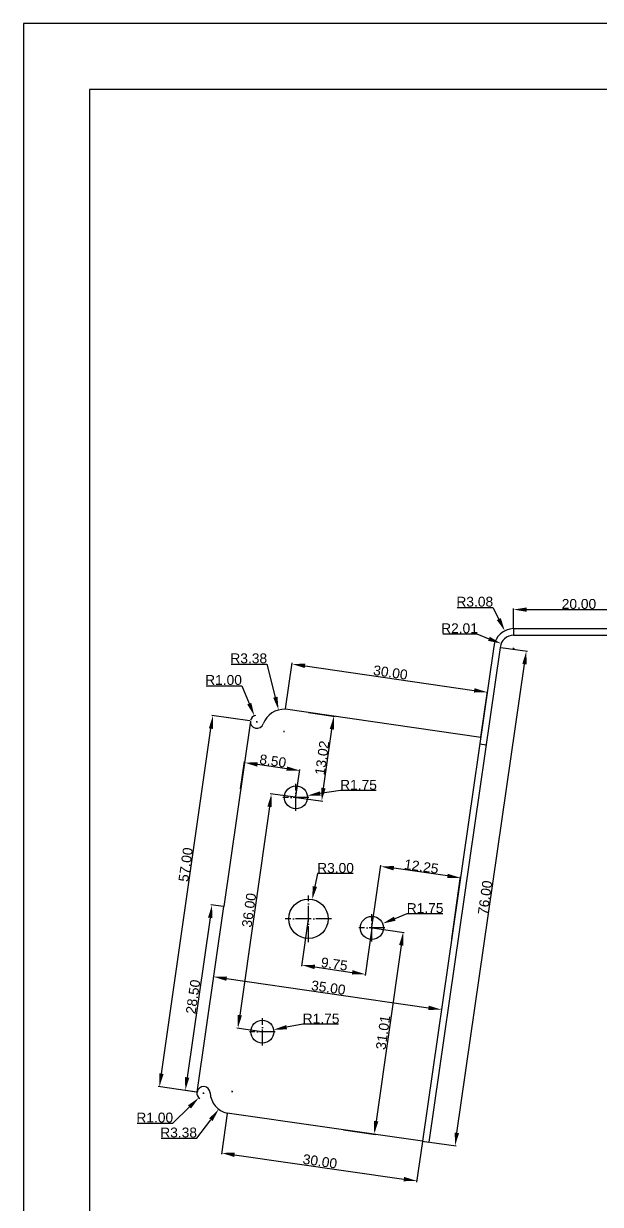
# Model space of a CAD drawing. Header units: inches. Extents: x 65 to 275, y 62 to 360.
# Drawn here: x 65 to 152.7, y 180 to 359.5 of the extents above; entities that cross this region are included whole.
import ezdxf

# ---------------------------------------------------------------- set-up
doc = ezdxf.new("R2010")
doc.units = ezdxf.units.IN
doc.header["$MEASUREMENT"] = 0
doc.linetypes.add('ACAD_ISO04W100', pattern=[30, 24, -3, 0, -3])
doc.layers.add('A4', color=7, linetype='Continuous', lineweight=30)
doc.layers.add('linii groase', color=7, linetype='Continuous', lineweight=30)
doc.layers.add('axe', color=10, linetype='ACAD_ISO04W100')
doc.layers.add('Cote', color=50, linetype='Continuous')
doc.styles.get("Standard").update_dxf_attribs({"font": 'arial.ttf'})
doc.dimstyles.get("Standard").update_dxf_attribs({"dimtxt": 1.5, "dimasz": 2, "dimexe": 0.18, "dimexo": 0.0625, "dimgap": 0.09, "dimtad": 1, "dimtoh": 1, "dimzin": 0, "dimdsep": 46, "dimtxsty": 'Standard', "dimcen": 0.09, "dimadec": 0, "dimazin": 0, "dimtfac": 1, "dimtofl": 0, "dimtmove": 0, "dimatfit": 3, "dimfxl": 1, "dimtolj": 1, "dimtzin": 0, "dimarcsym": 0})

# ---------------------------------------------------------------- blocks, each defined once
blk = doc.blocks.new('*D8')
at = {"layer": 'Cote', "color": 0, "lineweight": -2, "transparency": 16777216}
for p, q in [((104.82, 255.3), (105.83, 262.31)), ((107.79, 261.84), (133.52, 258.12)), ((134.51, 251.01), (135.52, 258.01))]:
    blk.add_line(p, q, dxfattribs=at)
at = {"layer": 'Cote', "color": 0, "transparency": 16777216}
for points in [[(107.83, 262.17), (107.74, 261.51), (105.81, 262.13)], [(133.57, 258.45), (133.47, 257.79), (135.5, 257.83)]]:
    blk.add_solid(points, dxfattribs=at)
at = {"layer": 'Defpoints', "color": 0, "transparency": 16777216}
for p in [(135.5, 257.83), (104.81, 255.24), (134.5, 250.94)]:
    blk.add_point(p, dxfattribs=at)
at = {"layer": 'Cote', "color": 0, "transparency": 16777216, "insert": (120.78, 260.83), "char_height": 1.5, "attachment_point": 5, "rotation": 351.7727}
blk.add_mtext('\\A1;30.00', dxfattribs=at)
blk = doc.blocks.new('*D9')
at = {"layer": 'Cote', "color": 0, "lineweight": -2, "transparency": 16777216}
for p, q in [((95.95, 193.76), (95.07, 187.6)), ((125.65, 189.52), (124.76, 183.35)), ((97.07, 187.5), (122.81, 183.81))]:
    blk.add_line(p, q, dxfattribs=at)
at = {"layer": 'Cote', "color": 0, "transparency": 16777216}
for points in [[(97.12, 187.83), (97.02, 187.17), (95.09, 187.78)], [(122.86, 184.14), (122.76, 183.48), (124.79, 183.53)]]:
    blk.add_solid(points, dxfattribs=at)
at = {"layer": 'Defpoints', "color": 0, "transparency": 16777216}
for p in [(95.96, 193.83), (125.65, 189.58), (124.79, 183.53)]:
    blk.add_point(p, dxfattribs=at)
at = {"layer": 'Cote', "color": 0, "transparency": 16777216, "insert": (110.06, 186.5), "char_height": 1.5, "attachment_point": 5, "rotation": 351.8592}
blk.add_mtext('\\A1;30.00', dxfattribs=at)
blk = doc.blocks.new('*D10')
at = {"layer": 'Cote', "color": 0, "lineweight": -2, "transparency": 16777216}
for p, q in [((99.42, 253.46), (93.6, 254.3)), ((85.95, 199.83), (93.49, 252.3)), ((91.31, 197.04), (85.48, 197.88))]:
    blk.add_line(p, q, dxfattribs=at)
at = {"layer": 'Cote', "color": 0, "transparency": 16777216}
for points in [[(93.16, 252.34), (93.82, 252.25), (93.78, 254.27)], [(85.62, 199.88), (86.28, 199.79), (85.66, 197.86)]]:
    blk.add_solid(points, dxfattribs=at)
at = {"layer": 'Defpoints', "color": 0, "transparency": 16777216}
for p in [(93.78, 254.27), (99.48, 253.45), (91.37, 197.03)]:
    blk.add_point(p, dxfattribs=at)
at = {"layer": 'Cote', "color": 0, "transparency": 16777216, "insert": (89.65, 231.62), "char_height": 1.5, "attachment_point": 5, "rotation": 81.8159}
blk.add_mtext('\\A1;57.00', dxfattribs=at)
blk = doc.blocks.new('*D11')
at = {"layer": 'Cote', "color": 0, "lineweight": -2, "transparency": 16777216}
for p, q in [((108.29, 223.33), (107.26, 216.17)), ((117.94, 221.94), (116.91, 214.78)), ((109.27, 216.06), (114.96, 215.24))]:
    blk.add_line(p, q, dxfattribs=at)
at = {"layer": 'Cote', "color": 0, "transparency": 16777216}
for points in [[(109.32, 216.39), (109.22, 215.73), (107.29, 216.35)], [(115.01, 215.57), (114.91, 214.91), (116.94, 214.96)]]:
    blk.add_solid(points, dxfattribs=at)
at = {"layer": 'Defpoints', "color": 0, "transparency": 16777216}
for p in [(108.3, 223.39), (117.95, 222), (116.94, 214.96)]:
    blk.add_point(p, dxfattribs=at)
at = {"layer": 'Cote', "color": 0, "transparency": 16777216, "insert": (112.24, 216.5), "char_height": 1.5, "attachment_point": 5, "rotation": 351.8159}
blk.add_mtext('\\A1;9.75', dxfattribs=at)
blk = doc.blocks.new('*D12')
at = {"layer": 'Cote', "color": 0, "lineweight": -2, "transparency": 16777216}
for p, q in [((117.96, 222.07), (119.32, 231.53)), ((129.44, 229.9), (121.28, 231.07)), ((130.09, 220.32), (131.45, 229.79))]:
    blk.add_line(p, q, dxfattribs=at)
at = {"layer": 'Cote', "color": 0, "transparency": 16777216}
for points in [[(121.33, 231.4), (121.23, 230.74), (119.3, 231.36)], [(129.49, 230.23), (129.4, 229.57), (131.42, 229.61)]]:
    blk.add_solid(points, dxfattribs=at)
at = {"layer": 'Defpoints', "color": 0, "transparency": 16777216}
for p in [(119.3, 231.36), (117.95, 222), (130.08, 220.26)]:
    blk.add_point(p, dxfattribs=at)
at = {"layer": 'Cote', "color": 0, "transparency": 16777216, "insert": (125.48, 231.33), "char_height": 1.5, "attachment_point": 5, "rotation": 351.8159}
blk.add_mtext('\\A1;12.25', dxfattribs=at)
blk = doc.blocks.new('*D13')
at = {"layer": 'Cote', "color": 0, "lineweight": -2, "transparency": 16777216}
for p, q in [((139.5, 267.56), (139.5, 270.58)), ((141.5, 270.4), (157.5, 270.4)), ((159.5, 267.56), (159.5, 270.58))]:
    blk.add_line(p, q, dxfattribs=at)
at = {"layer": 'Cote', "color": 0, "transparency": 16777216}
for points in [[(141.5, 270.73), (141.5, 270.07), (139.5, 270.4)], [(157.5, 270.73), (157.5, 270.07), (159.5, 270.4)]]:
    blk.add_solid(points, dxfattribs=at)
at = {"layer": 'Defpoints', "color": 0, "transparency": 16777216}
for p in [(159.5, 270.4), (139.5, 267.5), (159.5, 267.5)]:
    blk.add_point(p, dxfattribs=at)
at = {"layer": 'Cote', "color": 0, "transparency": 16777216, "insert": (149.44, 271.25), "char_height": 1.5, "attachment_point": 5}
blk.add_mtext('\\A1;20.00', dxfattribs=at)
blk = doc.blocks.new('*D14')
at = {"layer": 'Cote', "color": 0, "lineweight": -2, "transparency": 16777216}
for p, q in [((95.37, 225.25), (93.47, 225.53)), ((93.37, 223.52), (89.87, 199.27)), ((91.31, 197.04), (89.41, 197.32))]:
    blk.add_line(p, q, dxfattribs=at)
at = {"layer": 'Cote', "color": 0, "transparency": 16777216}
for points in [[(93.04, 223.57), (93.7, 223.47), (93.65, 225.5)], [(89.54, 199.32), (90.2, 199.22), (89.58, 197.29)]]:
    blk.add_solid(points, dxfattribs=at)
at = {"layer": 'Defpoints', "color": 0, "transparency": 16777216}
for p in [(95.43, 225.24), (89.58, 197.29), (91.37, 197.03)]:
    blk.add_point(p, dxfattribs=at)
at = {"layer": 'Cote', "color": 0, "transparency": 16777216, "insert": (90.77, 211.52), "char_height": 1.5, "attachment_point": 5, "rotation": 81.7957}
blk.add_mtext('\\A1;28.50', dxfattribs=at)
blk = doc.blocks.new('*D15')
at = {"layer": 'Cote', "color": 0, "lineweight": -2, "transparency": 16777216}
for p, q in [((106.34, 241.86), (102.5, 242.41)), ((102.4, 240.4), (97.86, 208.73)), ((101.24, 206.22), (97.4, 206.77))]:
    blk.add_line(p, q, dxfattribs=at)
at = {"layer": 'Cote', "color": 0, "transparency": 16777216}
for points in [[(102.07, 240.45), (102.73, 240.36), (102.68, 242.38)], [(97.53, 208.77), (98.19, 208.68), (97.58, 206.75)]]:
    blk.add_solid(points, dxfattribs=at)
at = {"layer": 'Defpoints', "color": 0, "transparency": 16777216}
for p in [(106.4, 241.85), (97.58, 206.75), (101.3, 206.21)]:
    blk.add_point(p, dxfattribs=at)
at = {"layer": 'Cote', "color": 0, "transparency": 16777216, "insert": (99.28, 224.69), "char_height": 1.5, "attachment_point": 5, "rotation": 81.8477}
blk.add_mtext('\\A1;36.00', dxfattribs=at)
blk = doc.blocks.new('*D18')
at = {"layer": 'Cote', "color": 0, "lineweight": -2, "transparency": 16777216}
for p, q in [((137.54, 264.65), (141.62, 264.06)), ((130.88, 190.85), (141.16, 262.11)), ((126.7, 189.43), (130.78, 188.84))]:
    blk.add_line(p, q, dxfattribs=at)
at = {"layer": 'Cote', "color": 0, "transparency": 16777216}
for points in [[(140.83, 262.16), (141.49, 262.06), (141.44, 264.09)], [(130.55, 190.89), (131.21, 190.8), (130.6, 188.87)]]:
    blk.add_solid(points, dxfattribs=at)
at = {"layer": 'Defpoints', "color": 0, "transparency": 16777216}
for p in [(137.48, 264.66), (141.44, 264.09), (126.63, 189.44)]:
    blk.add_point(p, dxfattribs=at)
at = {"layer": 'Cote', "color": 0, "transparency": 16777216, "insert": (135.17, 226.6), "char_height": 1.5, "attachment_point": 5, "rotation": 81.7957}
blk.add_mtext('\\A1;76.00', dxfattribs=at)
blk = doc.blocks.new('*D20')
at = {"layer": 'Cote', "color": 0, "lineweight": -2, "transparency": 16777216}
for p, q in [((93.9, 214.63), (93.92, 214.74)), ((95.87, 214.28), (126.56, 209.85)), ((128.55, 209.63), (128.56, 209.75))]:
    blk.add_line(p, q, dxfattribs=at)
at = {"layer": 'Cote', "color": 0, "transparency": 16777216}
for points in [[(95.92, 214.61), (95.83, 213.95), (93.9, 214.56)], [(126.6, 210.18), (126.51, 209.52), (128.54, 209.57)]]:
    blk.add_solid(points, dxfattribs=at)
at = {"layer": 'Defpoints', "color": 0, "transparency": 16777216}
for p in [(93.9, 214.56), (128.54, 209.57), (128.54, 209.57)]:
    blk.add_point(p, dxfattribs=at)
at = {"layer": 'Cote', "color": 0, "transparency": 16777216, "insert": (111.34, 212.91), "char_height": 1.5, "attachment_point": 5, "rotation": 351.7957}
blk.add_mtext('\\A1;35.00', dxfattribs=at)
blk = doc.blocks.new('*D31')
at = {"layer": 'Cote', "color": 0, "lineweight": -2, "transparency": 16777216}
for p, q in [((118.01, 222), (122.88, 221.3)), ((122.42, 219.34), (118.6, 192.61)), ((113.62, 191.3), (118.49, 190.6))]:
    blk.add_line(p, q, dxfattribs=at)
at = {"layer": 'Cote', "color": 0, "transparency": 16777216}
for points in [[(122.09, 219.39), (122.75, 219.3), (122.71, 221.32)], [(118.27, 192.65), (118.93, 192.56), (118.31, 190.63)]]:
    blk.add_solid(points, dxfattribs=at)
at = {"layer": 'Defpoints', "color": 0, "transparency": 16777216}
for p in [(117.95, 222), (113.56, 191.31), (118.31, 190.63)]:
    blk.add_point(p, dxfattribs=at)
at = {"layer": 'Cote', "color": 0, "transparency": 16777216, "insert": (119.66, 206.1), "char_height": 1.5, "attachment_point": 5, "rotation": 81.8592}
blk.add_mtext('\\A1;31.01', dxfattribs=at)
blk = doc.blocks.new('*D32')
at = {"layer": 'Cote', "color": 0, "lineweight": -2, "transparency": 16777216}
for p, q in [((113.16, 242.88), (110.11, 242.42)), ((118.6, 242.88), (113.16, 242.88)), ((106.31, 241.85), (106.49, 241.85)), ((106.4, 241.76), (106.4, 241.94))]:
    blk.add_line(p, q, dxfattribs=at)
at = {"layer": 'Cote', "color": 0, "transparency": 16777216}
blk.add_solid([(110.06, 242.75), (110.16, 242.09), (108.13, 242.11)], dxfattribs=at)
at = {"layer": 'Defpoints', "color": 0, "transparency": 16777216}
for p in [(106.4, 241.85), (108.13, 242.11)]:
    blk.add_point(p, dxfattribs=at)
at = {"layer": 'Cote', "color": 0, "transparency": 16777216, "insert": (115.92, 243.74), "char_height": 1.5, "attachment_point": 5}
blk.add_mtext('\\A1;R1.75', dxfattribs=at)
blk = doc.blocks.new('*D33')
at = {"layer": 'Cote', "color": 0, "lineweight": -2, "transparency": 16777216}
for p, q in [((109.67, 230.26), (109.28, 228.3)), ((115.09, 230.26), (109.67, 230.26)), ((108.21, 223.39), (108.39, 223.39)), ((108.3, 223.3), (108.3, 223.48))]:
    blk.add_line(p, q, dxfattribs=at)
at = {"layer": 'Cote', "color": 0, "transparency": 16777216}
blk.add_solid([(108.95, 228.36), (109.61, 228.23), (108.89, 226.33)], dxfattribs=at)
at = {"layer": 'Defpoints', "color": 0, "transparency": 16777216}
for p in [(108.89, 226.33), (108.3, 223.39)]:
    blk.add_point(p, dxfattribs=at)
at = {"layer": 'Cote', "color": 0, "transparency": 16777216, "insert": (112.43, 231.11), "char_height": 1.5, "attachment_point": 5}
blk.add_mtext('\\A1;R3.00', dxfattribs=at)
blk = doc.blocks.new('*D34')
at = {"layer": 'Cote', "color": 0, "lineweight": -2, "transparency": 16777216}
for p, q in [((123.29, 224.14), (121.43, 223.4)), ((128.72, 224.14), (123.29, 224.14)), ((117.86, 222), (118.04, 222)), ((117.95, 221.91), (117.95, 222.09))]:
    blk.add_line(p, q, dxfattribs=at)
at = {"layer": 'Cote', "color": 0, "transparency": 16777216}
blk.add_solid([(121.31, 223.71), (121.56, 223.09), (119.58, 222.66)], dxfattribs=at)
at = {"layer": 'Defpoints', "color": 0, "transparency": 16777216}
for p in [(119.58, 222.66), (117.95, 222)]:
    blk.add_point(p, dxfattribs=at)
at = {"layer": 'Cote', "color": 0, "transparency": 16777216, "insert": (126.05, 225), "char_height": 1.5, "attachment_point": 5}
blk.add_mtext('\\A1;R1.75', dxfattribs=at)
blk = doc.blocks.new('*D35')
at = {"layer": 'Cote', "color": 0, "lineweight": -2, "transparency": 16777216}
for p, q in [((107.47, 207.35), (104.99, 206.89)), ((112.9, 207.35), (107.47, 207.35)), ((101.21, 206.21), (101.39, 206.21)), ((101.3, 206.12), (101.3, 206.3))]:
    blk.add_line(p, q, dxfattribs=at)
at = {"layer": 'Cote', "color": 0, "transparency": 16777216}
blk.add_solid([(104.93, 207.22), (105.05, 206.56), (103.02, 206.53)], dxfattribs=at)
at = {"layer": 'Defpoints', "color": 0, "transparency": 16777216}
for p in [(103.02, 206.53), (101.3, 206.21)]:
    blk.add_point(p, dxfattribs=at)
at = {"layer": 'Cote', "color": 0, "transparency": 16777216, "insert": (110.23, 208.2), "char_height": 1.5, "attachment_point": 5}
blk.add_mtext('\\A1;R1.75', dxfattribs=at)
blk = doc.blocks.new('*D48')
at = {"layer": 'Cote', "color": 0, "lineweight": -2, "transparency": 16777216}
for p, q in [((96.64, 197.12), (96.82, 197.12)), ((96.73, 197.03), (96.73, 197.21)), ((91.33, 190.02), (93.47, 192.84)), ((85.91, 190.02), (91.33, 190.02))]:
    blk.add_line(p, q, dxfattribs=at)
at = {"layer": 'Cote', "color": 0, "transparency": 16777216}
blk.add_solid([(93.21, 193.04), (93.74, 192.63), (94.68, 194.43)], dxfattribs=at)
at = {"layer": 'Defpoints', "color": 0, "transparency": 16777216}
for p in [(96.73, 197.12), (94.68, 194.43)]:
    blk.add_point(p, dxfattribs=at)
at = {"layer": 'Cote', "color": 0, "transparency": 16777216, "insert": (88.57, 190.88), "char_height": 1.5, "attachment_point": 5}
blk.add_mtext('\\A1;R3.38', dxfattribs=at)
blk = doc.blocks.new('*D49')
at = {"layer": 'Cote', "color": 0, "lineweight": -2, "transparency": 16777216}
for p, q in [((92.26, 196.87), (92.44, 196.87)), ((92.35, 196.78), (92.35, 196.96)), ((87.69, 192.29), (90.21, 194.77)), ((82.27, 192.29), (87.69, 192.29))]:
    blk.add_line(p, q, dxfattribs=at)
blk.add_arc((92.35, 196.87), 1, 174.0358, 234.7692, dxfattribs=at)
at = {"layer": 'Cote', "color": 0, "transparency": 16777216}
blk.add_solid([(89.98, 195.01), (90.45, 194.53), (91.64, 196.17)], dxfattribs=at)
at = {"layer": 'Defpoints', "color": 0, "transparency": 16777216}
for p in [(91.64, 196.17), (92.35, 196.87)]:
    blk.add_point(p, dxfattribs=at)
at = {"layer": 'Cote', "color": 0, "transparency": 16777216, "insert": (84.94, 193.15), "char_height": 1.5, "attachment_point": 5}
blk.add_mtext('\\A1;R1.00', dxfattribs=at)
blk = doc.blocks.new('*D50')
at = {"layer": 'Cote', "color": 0, "lineweight": -2, "transparency": 16777216}
for p, q in [((96.57, 262.12), (101.99, 262.12)), ((101.99, 262.12), (103.27, 257.08)), ((104.51, 251.86), (104.69, 251.86)), ((104.6, 251.77), (104.6, 251.95))]:
    blk.add_line(p, q, dxfattribs=at)
at = {"layer": 'Cote', "color": 0, "transparency": 16777216}
blk.add_solid([(103.6, 257.16), (102.95, 257), (103.77, 255.14)], dxfattribs=at)
at = {"layer": 'Defpoints', "color": 0, "transparency": 16777216}
for p in [(103.77, 255.14), (104.6, 251.86)]:
    blk.add_point(p, dxfattribs=at)
at = {"layer": 'Cote', "color": 0, "transparency": 16777216, "insert": (99.23, 262.98), "char_height": 1.5, "attachment_point": 5}
blk.add_mtext('\\A1;R3.38', dxfattribs=at)
blk = doc.blocks.new('*D51')
at = {"layer": 'Cote', "color": 0, "lineweight": -2, "transparency": 16777216}
for p, q in [((92.74, 258.83), (98.16, 258.83)), ((98.16, 258.83), (99.31, 256.1)), ((100.38, 253.34), (100.56, 253.34)), ((100.47, 253.25), (100.47, 253.43))]:
    blk.add_line(p, q, dxfattribs=at)
blk.add_arc((100.47, 253.34), 1, 102.5552, 169.5961, dxfattribs=at)
at = {"layer": 'Cote', "color": 0, "transparency": 16777216}
blk.add_solid([(99.62, 256.23), (99, 255.97), (100.09, 254.26)], dxfattribs=at)
at = {"layer": 'Defpoints', "color": 0, "transparency": 16777216}
for p in [(100.09, 254.26), (100.47, 253.34)]:
    blk.add_point(p, dxfattribs=at)
at = {"layer": 'Cote', "color": 0, "transparency": 16777216, "insert": (95.4, 259.69), "char_height": 1.5, "attachment_point": 5}
blk.add_mtext('\\A1;R1.00', dxfattribs=at)
blk = doc.blocks.new('*D53')
at = {"layer": 'Cote', "color": 0, "lineweight": -2, "transparency": 16777216}
for p, q in [((130.93, 270.73), (136.36, 270.73)), ((136.36, 270.73), (137.26, 268.95)), ((139.47, 264.42), (139.65, 264.42)), ((139.56, 264.33), (139.56, 264.51))]:
    blk.add_line(p, q, dxfattribs=at)
at = {"layer": 'Cote', "color": 0, "transparency": 16777216}
blk.add_solid([(137.56, 269.1), (136.96, 268.8), (138.16, 267.17)], dxfattribs=at)
at = {"layer": 'Defpoints', "color": 0, "transparency": 16777216}
for p in [(138.16, 267.17), (139.56, 264.42)]:
    blk.add_point(p, dxfattribs=at)
at = {"layer": 'Cote', "color": 0, "transparency": 16777216, "insert": (133.6, 271.59), "char_height": 1.5, "attachment_point": 5}
blk.add_mtext('\\A1;R3.08', dxfattribs=at)
blk = doc.blocks.new('*D55')
at = {"layer": 'Cote', "color": 0, "lineweight": -2, "transparency": 16777216}
for p, q in [((128.76, 266.7), (133.89, 266.7)), ((133.89, 266.7), (135.75, 265.96)), ((139.39, 264.49), (139.57, 264.49)), ((139.48, 264.4), (139.48, 264.58))]:
    blk.add_line(p, q, dxfattribs=at)
at = {"layer": 'Cote', "color": 0, "transparency": 16777216}
blk.add_solid([(135.88, 266.27), (135.63, 265.65), (137.61, 265.23)], dxfattribs=at)
at = {"layer": 'Defpoints', "color": 0, "transparency": 16777216}
for p in [(137.61, 265.23), (139.48, 264.49)]:
    blk.add_point(p, dxfattribs=at)
at = {"layer": 'Cote', "color": 0, "transparency": 16777216, "insert": (131.28, 267.55), "char_height": 1.5, "attachment_point": 5}
blk.add_mtext('\\A1;R2.01', dxfattribs=at)
blk = doc.blocks.new('*D58')
at = {"layer": 'Cote', "color": 0, "lineweight": -2, "transparency": 16777216}
for p, q in [((98, 243.12), (98.6, 247.31)), ((105.01, 246.21), (100.55, 246.85)), ((106.41, 241.91), (107.01, 246.1))]:
    blk.add_line(p, q, dxfattribs=at)
at = {"layer": 'Cote', "color": 0, "transparency": 16777216}
for points in [[(100.6, 247.18), (100.51, 246.52), (98.58, 247.13)], [(105.06, 246.54), (104.96, 245.88), (106.99, 245.93)]]:
    blk.add_solid(points, dxfattribs=at)
at = {"layer": 'Defpoints', "color": 0, "transparency": 16777216}
for p in [(98.58, 247.13), (97.99, 243.06), (106.4, 241.85)]:
    blk.add_point(p, dxfattribs=at)
at = {"layer": 'Cote', "color": 0, "transparency": 16777216, "insert": (102.9, 247.38), "char_height": 1.5, "attachment_point": 5, "rotation": 351.8362}
blk.add_mtext('\\A1;8.50', dxfattribs=at)
blk = doc.blocks.new('*D59')
at = {"layer": 'Cote', "color": 0, "lineweight": -2, "transparency": 16777216}
for p, q in [((108.33, 254.73), (112.35, 254.15)), ((110.59, 243.27), (111.88, 252.19)), ((106.47, 241.84), (110.48, 241.26))]:
    blk.add_line(p, q, dxfattribs=at)
at = {"layer": 'Cote', "color": 0, "transparency": 16777216}
for points in [[(111.55, 252.24), (112.21, 252.15), (112.17, 254.17)], [(110.26, 243.31), (110.92, 243.22), (110.31, 241.29)]]:
    blk.add_solid(points, dxfattribs=at)
at = {"layer": 'Defpoints', "color": 0, "transparency": 16777216}
for p in [(108.27, 254.74), (112.17, 254.17), (106.4, 241.85)]:
    blk.add_point(p, dxfattribs=at)
at = {"layer": 'Cote', "color": 0, "transparency": 16777216, "insert": (110.39, 247.85), "char_height": 1.5, "attachment_point": 5, "rotation": 81.7727}
blk.add_mtext('\\A1;13.02', dxfattribs=at)

msp = doc.modelspace()

# ---------------------------------------------------------------- linework, layer by layer
at = {"layer": 'A4'}
for points in [[(65, 62.5), (275, 62.5), (275, 359.5), (65, 359.5)], [(75, 72.5), (265, 72.5), (265, 349.5), (75, 349.5)]]:
    msp.add_lwpolyline(points, close=True, dxfattribs=at)
at = {"layer": 'axe', "ltscale": 0.1}
for p, q in [((106.404, 239.776), (106.404, 243.926)), ((108.379, 241.851), (104.429, 241.851)), ((108.302, 219.842), (108.302, 226.942)), ((111.827, 223.392), (104.777, 223.392)), ((117.953, 219.929), (117.953, 224.079)), ((119.928, 222.004), (115.978, 222.004)), ((101.299, 204.139), (101.299, 208.289)), ((103.274, 206.214), (99.324, 206.214))]:
    msp.add_line(p, q, dxfattribs=at)
at = {"layer": 'linii groase'}
for p, q in [((139.5, 267.5), (159.5, 267.5)), ((139.5, 267.5), (139.5, 266.5)), ((139.5, 266.5), (159.5, 266.5)), ((136.5, 264.8), (125.655, 189.578)), ((137.48, 264.66), (126.634, 189.438)), ((134.502, 250.943), (104.811, 255.236)), ((99.482, 253.454), (95.435, 225.243)), ((134.366, 250), (135.346, 249.859)), ((91.368, 197.035), (95.435, 225.243)), ((125.655, 189.578), (95.957, 193.826)), ((125.655, 189.578), (126.634, 189.438))]:
    msp.add_line(p, q, dxfattribs=at)
for centre, radius in [((106.404, 241.851), 1.75), ((108.302, 223.392), 3), ((117.953, 222.004), 1.75), ((101.299, 206.214), 1.75)]:
    msp.add_circle(centre, radius, dxfattribs=at)
for centre, radius, start, end in [((139.56, 264.417), 3.084, 91.11693, 172.85749), ((139.483, 264.49), 2.01, 89.50195, 175.15729), ((104.599, 251.863), 3.38, 86.40797, 159.8481), ((100.475, 253.335), 1, 173.17708, 342.07217), ((92.354, 196.869), 1, 1.5597, 170.45479), ((96.731, 197.121), 3.384, 183.80988, 256.7855)]:
    msp.add_arc(centre, radius, start, end, dxfattribs=at)

# ---------------------------------------------------------------- dimensions: what is measured, and where the dimension line sits
at = {"layer": 'Cote'}
for center, mpoint, picture, middle in [((139.56, 264.417), (138.165, 267.167), '*D53', (133.598, 271.591)), ((139.483, 264.49), (137.613, 265.228), '*D55', (131.281, 267.553)), ((108.302, 223.392), (108.889, 226.334), '*D33', (112.425, 231.113)), ((117.953, 222.004), (119.578, 222.655), '*D34', (126.052, 224.999)), ((92.354, 196.869), (91.64, 196.168), '*D49', (84.938, 193.15)), ((96.7305, 197.1209), (94.6814, 194.4272), '*D48', (88.5742, 190.8801))]:
    dim = msp.add_radius_dim(center=center, mpoint=mpoint, dimstyle='Standard', dxfattribs=at)
    dim.commit()
    dim.dimension.update_dxf_attribs({"geometry": picture, "text_midpoint": middle})
for base, p1, p2, angle, picture, middle in [((159.5, 270.399), (139.5, 267.5), (159.5, 267.5), 0, '*D13', (149.439, 270.399)), ((93.775, 254.275), (91.368, 197.035), (99.482, 253.454), 81.81593, '*D10', (90.5, 231.5)), ((89.585, 197.292), (95.435, 225.243), (91.368, 197.035), 261.79567, '*D14', (91.618, 211.396))]:
    dim = msp.add_linear_dim(base=base, p1=p1, p2=p2, angle=angle, dimstyle='Standard', dxfattribs=at)
    dim.commit()
    dim.dimension.update_dxf_attribs({"geometry": picture, "text_midpoint": middle, "dimtype": 161})
for center, mpoint, picture, middle in [((104.599, 251.863), (103.767, 255.139), '*D50', (99.235, 262.125)), ((100.475, 253.335), (100.086, 254.257), '*D51', (95.403, 258.832)), ((106.404, 241.851), (108.134, 242.115), '*D32', (113.163, 242.882)), ((101.299, 206.214), (103.021, 206.53), '*D35', (107.471, 207.347))]:
    dim = msp.add_radius_dim(center=center, mpoint=mpoint, dimstyle='Standard', dxfattribs=at)
    dim.commit()
    dim.dimension.update_dxf_attribs({"geometry": picture, "text_midpoint": middle, "dimtype": 164})
for p1, p2, distance, picture, middle in [((126.634, 189.438), (137.48, 264.66), -4.006, '*D18', (135.174, 226.599)), ((104.811, 255.236), (134.502, 250.943), 6.963, '*D8', (120.776, 260.829)), ((106.404, 241.851), (108.267, 254.737), -3.943, '*D59', (110.39, 247.852)), ((106.404, 241.851), (97.99, 243.058), -4.117, '*D58', (102.903, 247.376)), ((106.404, 241.851), (101.299, 206.214), -3.76, '*D15', (99.282, 224.687)), ((130.078, 220.261), (117.953, 222.004), -9.448, '*D12', (125.483, 231.332)), ((108.302, 223.392), (117.953, 222.004), -7.119, '*D11', (112.236, 216.499)), ((117.953, 222.004), (113.562, 191.308), 4.8, '*D31', (119.662, 206.098)), ((95.957, 193.826), (125.655, 189.578), -6.109, '*D9', (110.062, 186.502))]:
    dim = msp.add_aligned_dim(p1=p1, p2=p2, distance=distance, dimstyle='Standard', dxfattribs=at)
    dim.commit()
    dim.dimension.update_dxf_attribs({"geometry": picture, "text_midpoint": middle})
dim = msp.add_linear_dim(base=(128.537, 209.569), p1=(93.895, 214.563), p2=(128.537, 209.569), angle=171.79567, dimstyle='Standard', dxfattribs=at)
dim.commit()
dim.dimension.update_dxf_attribs({"geometry": '*D20', "text_midpoint": (111.338, 212.914)})

doc.saveas('drawing.dxf')
